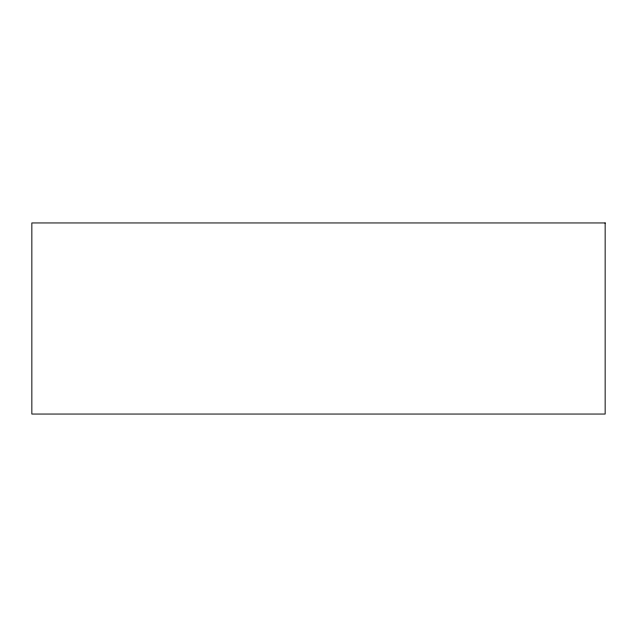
<?xml version="1.0" encoding="UTF-8"?>
<svg xmlns="http://www.w3.org/2000/svg" width="637" height="637" viewBox="0 0 637 637"><rect width="100%" height="100%" fill="white"/><g stroke="black" fill="none" stroke-linecap="round" stroke-linejoin="round"><path stroke-width="0.96" d="M605.15 222.95L31.85 222.95L31.85 414.05L605.15 414.05L605.15 222.95"/></g></svg>
